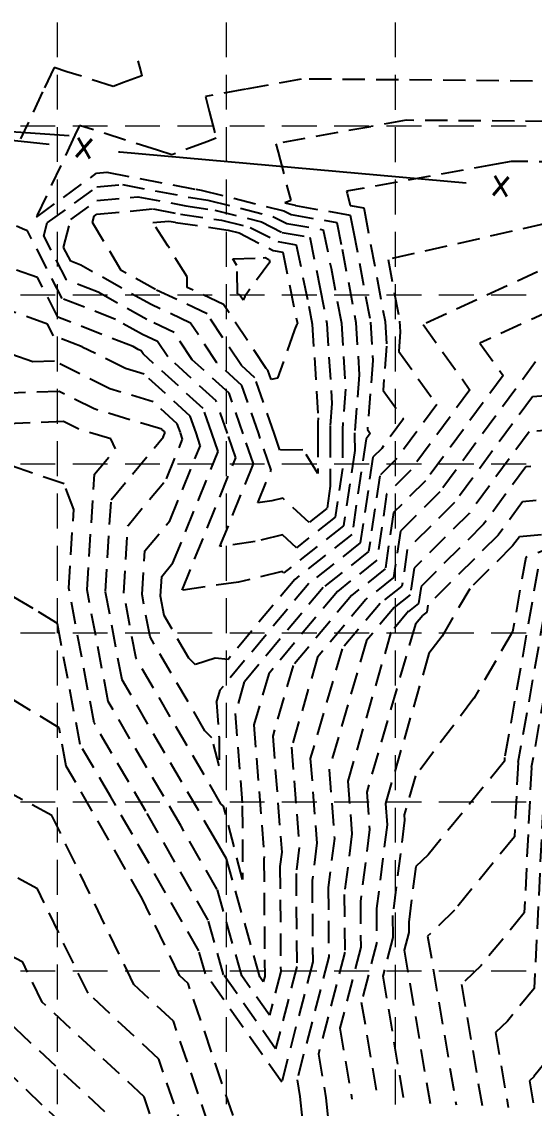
# Model space of a CAD drawing. Header units: feet. Extents: x 4586 to 6528, y 2127 to 5231.
# Drawn here: x 5836.9 to 5983.8, y 3930.5 to 4241.8 of the extents above; entities that cross this region are included whole.
import ezdxf
from ezdxf.enums import TextEntityAlignment as Align

# ---------------------------------------------------------------- set-up
doc = ezdxf.new("R2010")
doc.units = ezdxf.units.FT
doc.header["$LTSCALE"] = 80
doc.header["$MEASUREMENT"] = 0
doc.linetypes.add('HIDDEN', pattern=[0.375, 0.25, -0.125])
doc.linetypes.add('TIGHT', pattern=[0.12, 0.08, -0.04])
doc.layers.get('0').update_dxf_attribs({"linetype": 'CONTINUOUS'})
for name, color, linetype in [('CONT-MJR', 9, 'TIGHT'), ('CONT-MNR', 8, 'TIGHT'), ('FENCE-LINE', 8, 'CONTINUOUS'), ('GRID', 254, 'HIDDEN'), ('treatmentplant', 4, 'CONTINUOUS')]:
    doc.layers.add(name, color=color, linetype=linetype)
doc.layers.get('0').freeze()
doc.styles.add('S6', font='SIMPLEX', dxfattribs={"height": 8.333333})

# ---------------------------------------------------------------- blocks, each defined once
blk = doc.blocks.new('bwire')
at = {"style": 'S6'}
blk.add_text('x', height=0.0833, dxfattribs=at).set_placement((0, -0.0282), align=Align.CENTER)

msp = doc.modelspace()

# ---------------------------------------------------------------- linework, layer by layer
at = {"layer": 'CONT-MJR', "color": 35, "extrusion": (0.178446, -0.98395, 0), "elevation": -3101.67}
msp.add_lwpolyline([(6576.04, 475), (6559.86, 475)], dxfattribs=at)
at = {"layer": 'CONT-MJR', "color": 35, "extrusion": (-0.008406, -0.999965, 0), "elevation": -4274.95}
msp.add_lwpolyline([(5947.57, 475), (5881.29, 475)], dxfattribs=at)
at = {"layer": 'CONT-MJR', "color": 35}
for points, elevation in [([(5901.09, 4222.47), (5889.56, 4220.38)], 475), ([(5889.56, 4220.38), (5890.67, 4216.13)], 475), ([(5889.96, 4207.42), (5879.94, 4203.65)], 475), ([(5841.1, 4185.81), (5858.38, 4198.36)], 475), ([(5858.38, 4198.36), (5861.33, 4198.64)], 475), ([(5886.83, 4193.77), (5888.36, 4193.54)], 475), ([(5914.14, 4186.56), (5927.19, 4184.26)], 475), ([(5927.19, 4184.26), (5928.77, 4176.62)], 475), ([(5837.78, 4182.13), (5835.45, 4183.23)], 475), ([(5908, 4172.88), (5900.84, 4163.09)], 470), ([(5907.84, 4173.67), (5908, 4172.88)], 470), ([(5863.81, 4156.47), (5848.48, 4162.49)], 475), ([(5899.47, 4163.46), (5898.79, 4163.77)], 470), ([(5871.54, 4152.15), (5863.81, 4156.47)], 475), ([(5988.82, 4159.17), (5968.24, 4149.71)], 480), ([(5875.87, 4150.12), (5871.54, 4152.15)], 475), ([(5933.65, 4140.62), (5932.33, 4123.98)], 475), ([(5895.85, 4123.82), (5892.61, 4133.16)], 475), ([(5848.92, 4127.2), (5821.53, 4126.19)], 480), ([(5853.26, 4125.04), (5848.92, 4127.2)], 480), ([(5862.48, 4122.27), (5853.26, 4125.04)], 480), ([(5898.25, 4116.87), (5895.85, 4123.82)], 475), ([(5857.74, 4112.12), (5863.8, 4119.42)], 480), ([(5882.87, 4078.91), (5898.25, 4116.87)], 475), ([(5952.62, 4110.23), (5943.48, 4101.13)], 480), ([(6003.5, 4106.22), (5980.49, 4104.23)], 485), ([(5912.01, 4083.86), (5911.58, 4084.25)], 475), ([(5931.46, 4077.42), (5914.72, 4057.35)], 480), ([(5949.76, 4069.21), (5935.78, 4021)], 485), ([(5951.84, 4071.7), (5949.76, 4069.21)], 485), ([(5914.72, 4057.35), (5908.85, 4037.1)], 480), ([(5908.85, 4037.1), (5911.44, 4003.88)], 480), ([(5935.78, 4021), (5936.61, 4010.37)], 485), ([(5936.61, 4010.37), (5933.99, 3989.71)], 485), ([(5841.4, 3993.33), (5813.07, 4008.49)], 485), ([(5911.14, 3969.64), (5907.91, 3957.12)], 480), ([(5907.91, 3957.12), (5899.97, 3968.4)], 480), ([(5876.2, 3944.58), (5855.9, 3963.41)], 485), ([(5928.1, 3953.44), (5931.54, 3933.07)], 485), ([(5889.85, 3904.46), (5876.2, 3944.58)], 485)]:
    msp.add_lwpolyline(points, dxfattribs=dict(at, elevation=elevation))
at = {"layer": 'CONT-MJR', "color": 35, "extrusion": (0.967694, 0.252129, 0), "elevation": 6763.37}
msp.add_lwpolyline([(2594.71, 475), (2586.77, 475)], dxfattribs=at)
at = {"layer": 'CONT-MJR', "color": 35, "extrusion": (0.904624, -0.426211, 0), "elevation": 3499.96}
for points in [[(6302.08, 475), (6276.12, 475)], [(6305.16, 475), (6302.08, 475)]]:
    msp.add_lwpolyline(points, dxfattribs=at)
at = {"layer": 'CONT-MJR', "color": 35, "extrusion": (-0.303576, -0.952807, 0), "elevation": -5790.27}
for points in [[(4321.99, 475), (4298.54, 475)], [(4326.32, 475), (4321.99, 475)]]:
    msp.add_lwpolyline(points, dxfattribs=at)
at = {"layer": 'CONT-MJR', "color": 35, "extrusion": (0.351972, -0.93601, 0), "elevation": -1865.08}
msp.add_lwpolyline([(6996.85, 475), (6993.96, 475)], dxfattribs=at)
at = {"layer": 'CONT-MJR', "color": 35, "extrusion": (-0.187691, -0.982228, 0), "elevation": -5224.14}
msp.add_lwpolyline([(4969.12, 475), (4995.08, 475)], dxfattribs=at)
at = {"layer": 'CONT-MJR', "color": 35, "extrusion": (-0.242438, -0.970167, 0), "elevation": -5495.99}
msp.add_lwpolyline([(4696.02, 475), (4720.46, 475)], dxfattribs=at)
at = {"layer": 'CONT-MJR', "color": 35, "extrusion": (-0.453846, -0.89108, 0)}
for points, elevation in [([(3367.6, 475), (3369.92, 475)], -6414.67), ([(3368.91, 470), (3370.06, 470)], -6400.29)]:
    msp.add_lwpolyline(points, dxfattribs=dict(at, elevation=elevation))
at = {"layer": 'CONT-MJR', "color": 35, "extrusion": (-0.331948, -0.943298, 0), "elevation": -5882.83}
msp.add_lwpolyline([(4119.36, 475), (4118.52, 475)], dxfattribs=at)
at = {"layer": 'CONT-MJR', "color": 35, "extrusion": (0.890215, 0.45554, 0), "elevation": 7102.59}
msp.add_lwpolyline([(1041.3, 475), (1063.04, 475)], dxfattribs=at)
at = {"layer": 'CONT-MJR', "color": 35, "extrusion": (0.983028, 0.183457, 0), "elevation": 6594.37}
msp.add_lwpolyline([(3018.06, 475), (2996.65, 475)], dxfattribs=at)
at = {"layer": 'CONT-MJR', "color": 35, "extrusion": (0.029341, -0.999569, 0), "elevation": -3999.05}
msp.add_lwpolyline([(6017.33, 470), (6026.08, 470)], dxfattribs=at)
at = {"layer": 'CONT-MJR', "color": 35, "extrusion": (0.850541, 0.525908, 0), "elevation": 7211.07}
msp.add_lwpolyline([(446.29, 470), (448.57, 470)], dxfattribs=at)
at = {"layer": 'CONT-MJR', "color": 35, "extrusion": (0.999746, 0.022542, 0), "elevation": 5991.15}
msp.add_lwpolyline([(4029.75, 470), (4037.92, 470)], dxfattribs=at)
at = {"layer": 'CONT-MJR', "color": 35, "extrusion": (0.113352, -0.993555, 0), "elevation": -3477.77}
msp.add_lwpolyline([(6341.24, 470), (6341.8, 470)], dxfattribs=at)
at = {"layer": 'CONT-MJR', "color": 35, "extrusion": (-0.173889, -0.984765, 0), "elevation": -5137.39}
msp.add_lwpolyline([(5091.97, 470), (5092.08, 470)], dxfattribs=at)
at = {"layer": 'CONT-MJR', "color": 35, "extrusion": (0.83359, 0.552384, 0)}
for points, elevation in [([(210.12, 470), (211.85, 470)], 7217.56), ([(208.55, 475), (213.77, 475)], 7190.53)]:
    msp.add_lwpolyline(points, dxfattribs=dict(at, elevation=elevation))
at = {"layer": 'CONT-MJR', "color": 35, "extrusion": (0.929703, -0.368311, 0), "elevation": 3952.72}
msp.add_lwpolyline([(6043.78, 470), (6042.63, 470)], dxfattribs=at)
at = {"layer": 'CONT-MJR', "color": 35, "extrusion": (0.997981, 0.063507, 0), "elevation": 6184.63}
msp.add_lwpolyline([(3770.42, 475), (3755.43, 475)], dxfattribs=at)
at = {"layer": 'CONT-MJR', "color": 35, "extrusion": (0.812758, 0.582601, 0), "elevation": 7268.36}
msp.add_lwpolyline([(-104.4, 480), (-115.82, 480)], dxfattribs=at)
at = {"layer": 'CONT-MJR', "color": 35, "extrusion": (-0.673118, -0.739535, 0), "elevation": -7023.04}
msp.add_lwpolyline([(1575.69, 475), (1556.95, 475)], dxfattribs=at)
at = {"layer": 'CONT-MJR', "color": 35, "extrusion": (0.804683, -0.593705, 0)}
for points, elevation in [([(6879.05, 480), (6841.53, 480)], 2349.71), ([(6853.24, 485), (6841.4, 485)], 2375.7)]:
    msp.add_lwpolyline(points, dxfattribs=dict(at, elevation=elevation))
at = {"layer": 'CONT-MJR', "color": 35, "extrusion": (0.907065, 0.42099, 0), "elevation": 7053.08}
msp.add_lwpolyline([(1267.99, 480), (1271.12, 480)], dxfattribs=at)
at = {"layer": 'CONT-MJR', "color": 35, "extrusion": (0.999995, 0.003259, 0), "elevation": 5945.74}
for points in [[(4104.62, 475), (4103.85, 475)], [(4103.85, 475), (4099.53, 475)]]:
    msp.add_lwpolyline(points, dxfattribs=at)
at = {"layer": 'CONT-MJR', "color": 35, "extrusion": (0.989312, -0.145813, 0)}
for points, elevation in [([(4939.88, 475), (4918.13, 475)], 5268.36), ([(4923.93, 480), (4907.64, 480)], 5281.96), ([(4899.18, 485), (4897.15, 485)], 5295.57)]:
    msp.add_lwpolyline(points, dxfattribs=dict(at, elevation=elevation))
at = {"layer": 'CONT-MJR', "color": 35, "extrusion": (0.998019, -0.062911, 0), "elevation": 5587.44}
msp.add_lwpolyline([(4439.33, 480), (4472.48, 480)], dxfattribs=at)
at = {"layer": 'CONT-MJR', "color": 35, "extrusion": (-0.618644, 0.785672, 0), "elevation": -448.86}
msp.add_lwpolyline([(-7193.2, 475), (-7171.35, 475)], dxfattribs=at)
at = {"layer": 'CONT-MJR', "color": 35, "extrusion": (0.705801, -0.70841, 0), "elevation": 1315.34}
msp.add_lwpolyline([(7121.69, 485), (7093.3, 485)], dxfattribs=at)
at = {"layer": 'CONT-MJR', "color": 35, "extrusion": (0.618644, -0.785672, 0)}
for points, elevation in [([(7194.93, 480), (7182.65, 480)], 465.95), ([(7196.65, 485), (7195.13, 485)], 483.05)]:
    msp.add_lwpolyline(points, dxfattribs=dict(at, elevation=elevation))
at = {"layer": 'CONT-MJR', "color": 35, "extrusion": (0.236043, -0.971743, 0), "elevation": -2573.45}
msp.add_lwpolyline([(6708.6, 475), (6695.64, 475)], dxfattribs=at)
at = {"layer": 'CONT-MJR', "color": 35, "extrusion": (0.982755, 0.184913, 0), "elevation": 6508.94}
msp.add_lwpolyline([(2893.32, 480), (2925.9, 480)], dxfattribs=at)
at = {"layer": 'CONT-MJR', "color": 35, "extrusion": (0.140401, -0.990095, 0), "elevation": -3212.55}
msp.add_lwpolyline([(6413.57, 475), (6397.28, 475)], dxfattribs=at)
at = {"layer": 'CONT-MJR', "color": 35, "extrusion": (0.984877, -0.173256, 0), "elevation": 5194.61}
msp.add_lwpolyline([(5054.66, 490), (5003.73, 490)], dxfattribs=at)
at = {"layer": 'CONT-MJR', "color": 35, "extrusion": (0.863213, 0.50484, 0), "elevation": 7102.97}
msp.add_lwpolyline([(493.05, 480), (534.23, 480)], dxfattribs=at)
at = {"layer": 'CONT-MJR', "color": 35, "extrusion": (0.998806, -0.048843, 0), "elevation": 5779.1}
msp.add_lwpolyline([(4315.48, 490), (4273.85, 490)], dxfattribs=at)
at = {"layer": 'CONT-MJR', "color": 35, "extrusion": (0.867869, 0.496792, 0), "elevation": 7098.08}
msp.add_lwpolyline([(537.96, 480), (559.07, 480)], dxfattribs=at)
at = {"layer": 'CONT-MJR', "color": 35, "extrusion": (0.992062, -0.125748, 0), "elevation": 5361.04}
msp.add_lwpolyline([(4715.45, 480), (4711.31, 480)], dxfattribs=at)
at = {"layer": 'CONT-MJR', "color": 35, "extrusion": (0.999973, 0.007354, 0)}
for points, elevation in [([(3956.19, 480), (3926.07, 480)], 5940.17), ([(3945.96, 485), (3932.87, 485)], 5963.16)]:
    msp.add_lwpolyline(points, dxfattribs=dict(at, elevation=elevation))
at = {"layer": 'CONT-MJR', "color": 35, "extrusion": (0.899853, 0.436193, 0), "elevation": 6998.27}
msp.add_lwpolyline([(1012.19, 485), (1045.43, 485)], dxfattribs=at)
at = {"layer": 'CONT-MJR', "color": 35, "extrusion": (0.962028, 0.272951, 0), "elevation": 6759.12}
msp.add_lwpolyline([(2207.3, 480), (2233.03, 480)], dxfattribs=at)
at = {"layer": 'CONT-MJR', "color": 35, "extrusion": (0.774241, -0.632891, 0), "elevation": 2107.69}
msp.add_lwpolyline([(6871.79, 490), (6852.21, 490)], dxfattribs=at)
at = {"layer": 'CONT-MJR', "color": 35, "extrusion": (0.968304, -0.249773, 0), "elevation": 4752.75}
msp.add_lwpolyline([(5332.75, 485), (5308.81, 485)], dxfattribs=at)
at = {"layer": 'CONT-MJR', "color": 35, "extrusion": (0.694832, -0.719173, 0), "elevation": 1291.07}
msp.add_lwpolyline([(7051.83, 490), (7044.09, 490)], dxfattribs=at)
at = {"layer": 'CONT-MJR', "color": 35, "extrusion": (0.986025, 0.166596, 0), "elevation": 6540.37}
msp.add_lwpolyline([(2917.12, 490), (2881.74, 490)], dxfattribs=at)
at = {"layer": 'CONT-MNR', "color": 35, "extrusion": (0.904624, -0.426211, 0), "elevation": 3486.3}
msp.add_lwpolyline([(6317.03, 474), (6309.36, 474)], dxfattribs=at)
at = {"layer": 'CONT-MNR', "color": 35, "extrusion": (0.303576, 0.952807, 0), "elevation": 5803.84}
msp.add_lwpolyline([(-4290.45, 474), (-4286.56, 474)], dxfattribs=at)
at = {"layer": 'CONT-MNR', "color": 35}
for points, elevation in [([(5870.19, 4230.63), (5870.91, 4227.86)], 474), ([(5842.9, 4221.7), (5836.55, 4208.22)], 474), ([(5866.09, 4224.34), (5863.15, 4223.23)], 474), ([(5947.08, 4213.55), (5936.98, 4211.72)], 476), ([(6026.14, 4212.89), (5947.08, 4213.55)], 476), ([(5910.42, 4204.39), (5914.02, 4190.57)], 476), ([(6010.78, 4201.47), (5977.16, 4201.75)], 477), ([(5865.76, 4195.15), (5885.37, 4191.4)], 474), ([(5858.44, 4190.55), (5870.19, 4191.66)], 473), ([(5885.37, 4191.4), (5890.28, 4190.67)], 474), ([(5890.28, 4190.67), (5908.85, 4186.03)], 474), ([(5930.02, 4193.2), (5930.17, 4192.65)], 477), ([(5930.17, 4192.65), (5931.07, 4189.17)], 477), ([(5858.47, 4186.65), (5874.62, 4188.17)], 472), ([(5874.62, 4188.17), (5882.45, 4186.68)], 472), ([(5892.21, 4187.79), (5905.63, 4184.44)], 473), ([(5857.66, 4186.06), (5858.47, 4186.65)], 472), ([(5874.5, 4184.25), (5879.05, 4184.68)], 471), ([(5882.45, 4186.68), (5894.13, 4184.92)], 472), ([(5894.13, 4184.92), (5902.42, 4182.85)], 472), ([(5843.27, 4180.41), (5844.24, 4184.16)], 474), ([(5931.95, 4182.06), (5936.86, 4155.73)], 476), ([(5910.3, 4178.84), (5915.58, 4177.9)], 472), ([(5919.45, 4180.02), (5922.4, 4165.75)], 473), ([(5873.99, 4160.74), (5853.8, 4172.05)], 473), ([(5884.36, 4165.64), (5884.29, 4168.71)], 471), ([(5844.31, 4155.17), (5829.03, 4160.55)], 477), ([(5919.21, 4160.31), (5920.18, 4155.13)], 472), ([(5880.59, 4152.79), (5872.76, 4156.45)], 474), ([(5899.88, 4143.25), (5890.03, 4158.12)], 472), ([(5892.84, 4144.09), (5885.31, 4155.46)], 473), ([(5915.93, 4155.34), (5915.79, 4155.15)], 471), ([(5941.04, 4155.88), (5941.49, 4148.81)], 477), ([(5854.24, 4148.59), (5846.03, 4151.81)], 477), ([(5945.41, 4152.91), (5944.96, 4147.31)], 478), ([(5840.12, 4144.31), (5824.66, 4149.75)], 478), ([(5870.31, 4147.85), (5868.82, 4148.69)], 476), ([(5944.96, 4147.31), (5955.85, 4132.12)], 478), ([(5862.17, 4136.63), (5846.28, 4144.54)], 478), ([(5896.32, 4135.36), (5885.8, 4144.93)], 474), ([(5900.02, 4137.56), (5892.84, 4144.09)], 473), ([(5984.21, 4144.29), (5956.79, 4107.12)], 481), ([(5904.83, 4123.66), (5900.02, 4137.56)], 473), ([(5909.32, 4123.59), (5903.72, 4139.76)], 472), ([(5910.19, 4139.68), (5908.36, 4139.25)], 471), ([(5874.54, 4132.9), (5862.17, 4136.63)], 478), ([(5925.81, 4132.43), (5925.29, 4125.93)], 473), ([(5891.36, 4123.89), (5888.91, 4130.96)], 476), ([(5921.89, 4128.33), (5921.77, 4126.91)], 472), ([(6038.72, 4129.14), (5982.35, 4124.26)], 483), ([(5877.8, 4124.37), (5877.11, 4124.99)], 479), ([(5877.49, 4122.8), (5877.95, 4123.93)], 479), ([(5877.88, 4124.12), (5877.8, 4124.37)], 479), ([(5883.02, 4122.17), (5882.37, 4124.04)], 478), ([(5888.1, 4120.4), (5886.86, 4123.97)], 477), ([(5908.4, 4113.34), (5904.83, 4123.66)], 473), ([(5925.3, 4123.32), (5925.35, 4108.73)], 473), ([(5936.81, 4123.82), (5935.95, 4122.66)], 476), ([(5917.52, 4119.13), (5910.89, 4119.05)], 472), ([(5937.57, 4117.01), (5933.95, 4092.43)], 477), ([(5893.73, 4091.41), (5903.32, 4115.11)], 474), ([(5904.58, 4103.92), (5908.4, 4113.34)], 473), ([(5981.42, 4114.24), (5969.28, 4097.8)], 484), ([(5925.35, 4108.73), (5924.4, 4102.32)], 473), ([(5941.51, 4106.42), (5938.72, 4087.48)], 479), ([(5956.79, 4107.12), (5945.45, 4095.83)], 481), ([(5860.9, 4078.56), (5862.56, 4104.8)], 479), ([(5960.95, 4104.01), (5947.42, 4090.54)], 482), ([(5924.4, 4102.32), (5919.28, 4098.29)], 473), ([(5965.12, 4100.91), (5949.39, 4085.24)], 483), ([(5866.16, 4078.1), (5867.38, 4097.48)], 478), ([(5915.65, 4091.07), (5911.64, 4094.75)], 474), ([(5979.55, 4094.21), (5977.62, 4091.59)], 486), ([(5933.95, 4092.43), (5919.24, 4080.84)], 477), ([(5977.62, 4091.59), (5965.32, 4079.34)], 486), ([(5936.33, 4089.95), (5923.31, 4079.7)], 478), ([(5877.02, 4082.85), (5880.26, 4086.75)], 476), ([(5919.24, 4080.84), (5893.7, 4050.24)], 477), ([(5923.31, 4079.7), (5900.7, 4052.61)], 478), ([(5869.69, 4059.34), (5866.16, 4078.1)], 478), ([(5877.7, 4071.67), (5876.66, 4077.17)], 476), ([(5948.27, 4077.59), (5943.69, 4073.99)], 483), ([(5947.76, 4072.85), (5942.75, 4066.84)], 484), ([(5853.66, 4034.69), (5847.14, 4069.34)], 482), ([(5935.74, 4064.47), (5925, 4027.44)], 483), ([(5907.71, 4054.98), (5903.46, 4040.33)], 479), ([(5891.42, 4036.61), (5889.43, 4038.6)], 477), ([(5903.46, 4040.33), (5906.41, 4002.58)], 479), ([(5845.57, 4014.34), (5803.55, 4036.83)], 484), ([(5893.49, 4028.59), (5891.42, 4036.61)], 477), ([(5862.44, 4019.69), (5853.66, 4034.69)], 482), ([(5919.62, 4030.66), (5921.51, 4006.47)], 482), ([(5925, 4027.44), (5926.54, 4007.77)], 483), ([(5949.78, 4025.69), (5946.55, 4014.55)], 487), ([(5986.8, 4026.63), (5983.78, 3964.77)], 491), ([(5887.7, 3975.56), (5862.44, 4019.69)], 482), ([(5900.14, 4017.11), (5900.17, 3996.04)], 478), ([(5869.02, 3965.96), (5845.57, 4014.34)], 484), ([(5946.55, 4014.55), (5946.67, 4012.97)], 487), ([(5941.64, 4011.67), (5938.6, 3987.69)], 486), ([(5926.54, 4007.77), (5924.76, 3993.73)], 483), ([(5931.57, 4009.07), (5929.37, 3991.72)], 484), ([(5905.18, 3968.09), (5895.58, 4001.94)], 479), ([(5906.31, 4001.78), (5906.55, 3968.25)], 479), ([(5953.37, 4003.1), (5949.86, 3999.71)], 488), ([(5915.53, 3997.76), (5915.73, 3971.04)], 481), ([(5920.15, 3995.74), (5920.32, 3972.43)], 482), ([(5929.37, 3991.72), (5929.49, 3975.22)], 484), ([(5943.21, 3985.68), (5943.26, 3979.41)], 487), ([(5947.82, 3983.67), (5947.85, 3980.81)], 488), ([(5947.85, 3980.81), (5946.54, 3975.73)], 488), ([(5953.26, 3979.77), (5961.42, 3931.47)], 489), ([(5938.67, 3978.01), (5934.25, 3960.87)], 486), ([(5946.54, 3975.73), (5953.95, 3931.87)], 488), ([(5842.79, 3960.86), (5837.24, 3972.31)], 486), ([(5915.73, 3971.04), (5909.67, 3947.53)], 481), ([(5909.67, 3947.53), (5894.77, 3968.7)], 481), ([(5903.68, 3910.19), (5884.63, 3966.2)], 483), ([(5836.9, 3951.6), (5829.03, 3959.16)], 487), ([(5896.77, 3907.32), (5880.41, 3955.39)], 484), ([(5882.93, 3901.59), (5871.99, 3933.76)], 486), ([(5863.56, 3912.14), (5842.81, 3931.39)], 488)]:
    msp.add_lwpolyline(points, dxfattribs=dict(at, elevation=elevation))
at = {"layer": 'CONT-MNR', "color": 35, "extrusion": (0.967694, 0.252129, 0)}
for points, elevation in [([(2611.05, 474), (2609.44, 474)], 6747.21), ([(2580.86, 476), (2578.37, 476)], 6779.52)]:
    msp.add_lwpolyline(points, dxfattribs=dict(at, elevation=elevation))
at = {"layer": 'CONT-MNR', "color": 35, "extrusion": (-0.303576, -0.952807, 0), "elevation": -5803.84}
msp.add_lwpolyline([(4304.38, 474), (4290.45, 474)], dxfattribs=at)
at = {"layer": 'CONT-MNR', "color": 35, "extrusion": (0.351972, -0.93601, 0)}
for points, elevation in [([(6983.16, 474), (6977.57, 474)], -1889.32), ([(7010.36, 476), (7008.76, 476)], -1840.84), ([(7010.54, 476), (7010.36, 476)], -1840.84)]:
    msp.add_lwpolyline(points, dxfattribs=dict(at, elevation=elevation))
at = {"layer": 'CONT-MNR', "color": 35, "extrusion": (0.178446, -0.98395, 0)}
for points, elevation in [([(6593.25, 476), (6565.62, 476)], -3084.69), ([(6626.64, 477), (6583.1, 477)], -3067.71), ([(6631.01, 477), (6626.64, 477)], -3067.71)]:
    msp.add_lwpolyline(points, dxfattribs=dict(at, elevation=elevation))
at = {"layer": 'CONT-MNR', "color": 35, "extrusion": (-0.587665, 0.809104, 0), "elevation": -49.03}
msp.add_lwpolyline([(-7187.48, 474), (-7205, 474)], dxfattribs=at)
at = {"layer": 'CONT-MNR', "color": 35, "extrusion": (0.094012, -0.995571, 0), "elevation": -3625.12}
msp.add_lwpolyline([(6226.79, 474), (6234.18, 474)], dxfattribs=at)
at = {"layer": 'CONT-MNR', "color": 35, "extrusion": (0.587665, -0.809104, 0), "elevation": 52.21}
msp.add_lwpolyline([(7193.47, 473), (7202.73, 473)], dxfattribs=at)
at = {"layer": 'CONT-MNR', "color": 35, "extrusion": (-0.187691, -0.982228, 0)}
for points, elevation in [([(4979.13, 473), (4993.1, 473)], -5218.95), ([(4989.14, 471), (4991.12, 471)], -5213.76)]:
    msp.add_lwpolyline(points, dxfattribs=dict(at, elevation=elevation))
at = {"layer": 'CONT-MNR', "color": 35, "extrusion": (-0.148555, -0.988904, 0)}
for points, elevation in [([(5196.32, 473), (5204.71, 473)], -5016.64), ([(5194.14, 471), (5209.38, 471)], -5011.53)]:
    msp.add_lwpolyline(points, dxfattribs=dict(at, elevation=elevation))
at = {"layer": 'CONT-MNR', "color": 35, "extrusion": (-0.242438, -0.970167, 0)}
for points, elevation in [([(4720.17, 476), (4723.19, 476)], -5498.31), ([(4706.28, 471), (4709.51, 471)], -5486.71)]:
    msp.add_lwpolyline(points, dxfattribs=dict(at, elevation=elevation))
at = {"layer": 'CONT-MNR', "color": 35, "extrusion": (-0.453846, -0.89108, 0)}
for points, elevation in [([(3369.74, 476), (3369.89, 476)], -6417.54), ([(3363.3, 473), (3369.98, 473)], -6408.92), ([(3359.01, 471), (3370.03, 471)], -6403.17), ([(3361.16, 472), (3370, 472)], -6406.04)]:
    msp.add_lwpolyline(points, dxfattribs=dict(at, elevation=elevation))
at = {"layer": 'CONT-MNR', "color": 35, "extrusion": (-0.173889, -0.984765, 0)}
for points, elevation in [([(5096.86, 476), (5112.74, 476)], -5153.94), ([(5112.26, 477), (5116.18, 477)], -5156.7), ([(5094.41, 473), (5102.41, 473)], -5145.67), ([(5095.23, 474), (5105.85, 474)], -5148.43), ([(5092.79, 471), (5095.52, 471)], -5140.15)]:
    msp.add_lwpolyline(points, dxfattribs=dict(at, elevation=elevation))
at = {"layer": 'CONT-MNR', "color": 35, "extrusion": (0.979312, 0.202356, 0)}
for points, elevation in [([(2900.87, 477), (2899.85, 477)], 6659.71), ([(2899.58, 476), (2895.17, 476)], 6655.5), ([(2897, 474), (2885.81, 474)], 6647.06), ([(2893.13, 471), (2872.25, 471)], 6634.4), ([(2894.42, 472), (2876.46, 472)], 6638.62)]:
    msp.add_lwpolyline(points, dxfattribs=dict(at, elevation=elevation))
at = {"layer": 'CONT-MNR', "color": 35, "extrusion": (0.983028, 0.183457, 0)}
for points, elevation in [([(3027.58, 477), (2995.42, 477)], 6602.63), ([(3012.71, 478), (2994.8, 478)], 6606.76), ([(3013.3, 474), (2997.27, 474)], 6590.25), ([(3008.54, 473), (2997.89, 473)], 6586.12)]:
    msp.add_lwpolyline(points, dxfattribs=dict(at, elevation=elevation))
at = {"layer": 'CONT-MNR', "color": 35, "extrusion": (0.968764, -0.247983, 0)}
for points, elevation in [([(5497.09, 473), (5505.32, 473)], 4630.36), ([(5506.05, 472), (5507.91, 472)], 4636.63)]:
    msp.add_lwpolyline(points, dxfattribs=dict(at, elevation=elevation))
at = {"layer": 'CONT-MNR', "color": 35, "extrusion": (0.858446, 0.512905, 0), "elevation": 7174.22}
msp.add_lwpolyline([(571.79, 472), (587.77, 472)], dxfattribs=at)
at = {"layer": 'CONT-MNR', "color": 35, "extrusion": (0.840283, 0.542149, 0), "elevation": 7204.73}
msp.add_lwpolyline([(323.16, 471), (331.1, 471)], dxfattribs=at)
at = {"layer": 'CONT-MNR', "color": 35, "extrusion": (0.453846, 0.89108, 0), "elevation": 6411.79}
msp.add_lwpolyline([(-3365.45, 474), (-3369.95, 474)], dxfattribs=at)
at = {"layer": 'CONT-MNR', "color": 35, "extrusion": (0.222716, -0.974883, 0), "elevation": -2745.45}
msp.add_lwpolyline([(6768.25, 478), (6722.21, 478)], dxfattribs=at)
at = {"layer": 'CONT-MNR', "color": 35, "extrusion": (0.890215, 0.45554, 0)}
for points, elevation in [([(1045.49, 474), (1059.62, 474)], 7106.11), ([(1049.69, 473), (1054.14, 473)], 7109.64), ([(1037.1, 476), (1049.86, 476)], 7099.07), ([(1032.9, 477), (1036.68, 477)], 7095.54)]:
    msp.add_lwpolyline(points, dxfattribs=dict(at, elevation=elevation))
at = {"layer": 'CONT-MNR', "color": 35, "extrusion": (0.850541, 0.525908, 0), "elevation": 7197.19}
msp.add_lwpolyline([(451.06, 471), (461.49, 471)], dxfattribs=at)
at = {"layer": 'CONT-MNR', "color": 35, "extrusion": (-0.365369, -0.930863, 0)}
for points, elevation in [([(3924.75, 473), (3921.67, 473)], -6022.4), ([(3932.25, 474), (3922.48, 474)], -6016.98), ([(3947.26, 476), (3924.1, 476)], -6006.14)]:
    msp.add_lwpolyline(points, dxfattribs=dict(at, elevation=elevation))
at = {"layer": 'CONT-MNR', "color": 35, "extrusion": (0.417709, -0.908581, 0), "elevation": -1289}
msp.add_lwpolyline([(7189.16, 479), (7143.4, 479)], dxfattribs=at)
at = {"layer": 'CONT-MNR', "color": 35, "extrusion": (-0.331948, -0.943298, 0), "elevation": -5871.2}
msp.add_lwpolyline([(4126.49, 476), (4117.97, 476)], dxfattribs=at)
at = {"layer": 'CONT-MNR', "color": 35, "extrusion": (-0.488551, -0.872535, 0)}
for points, elevation in [([(3091.49, 472), (3080.25, 472)], -6504.49), ([(3093.55, 474), (3077.56, 474)], -6495.79)]:
    msp.add_lwpolyline(points, dxfattribs=dict(at, elevation=elevation))
at = {"layer": 'CONT-MNR', "color": 35, "extrusion": (-0.423098, -0.906084, 0)}
for points, elevation in [([(3580.71, 471), (3569.25, 471)], -6264.08), ([(3577.56, 472), (3561.21, 472)], -6259.67), ([(3574.42, 473), (3561.92, 473)], -6255.26), ([(3564.97, 476), (3564.05, 476)], -6242.02)]:
    msp.add_lwpolyline(points, dxfattribs=dict(at, elevation=elevation))
at = {"layer": 'CONT-MNR', "color": 35, "extrusion": (0.83359, 0.552384, 0)}
for points, elevation in [([(190.18, 471), (212.23, 471)], 7212.16), ([(203.96, 474), (213.38, 474)], 7195.94), ([(213.14, 476), (214.15, 476)], 7185.12)]:
    msp.add_lwpolyline(points, dxfattribs=dict(at, elevation=elevation))
at = {"layer": 'CONT-MNR', "color": 35, "extrusion": (0.94143, -0.337209, 0), "elevation": 4168.09}
msp.add_lwpolyline([(5904.86, 471), (5890.19, 471)], dxfattribs=at)
at = {"layer": 'CONT-MNR', "color": 35, "extrusion": (0.929703, -0.368311, 0), "elevation": 3969.54}
msp.add_lwpolyline([(6041.9, 471), (6040.12, 471)], dxfattribs=at)
at = {"layer": 'CONT-MNR', "color": 35, "extrusion": (0.997981, 0.063507, 0)}
for points, elevation in [([(3770.77, 472), (3743.92, 472)], 6172.11), ([(3770.65, 473), (3747.76, 473)], 6176.28), ([(3770.54, 474), (3751.59, 474)], 6180.46), ([(3770.31, 476), (3759.27, 476)], 6188.8), ([(3770.08, 478), (3766.95, 478)], 6197.14)]:
    msp.add_lwpolyline(points, dxfattribs=dict(at, elevation=elevation))
at = {"layer": 'CONT-MNR', "color": 35, "extrusion": (0.812758, 0.582601, 0)}
for points, elevation in [([(-90.57, 479), (-113.65, 479)], 7258.2), ([(-99.26, 477), (-109.3, 477)], 7237.89), ([(-105.74, 476), (-107.13, 476)], 7227.73)]:
    msp.add_lwpolyline(points, dxfattribs=dict(at, elevation=elevation))
at = {"layer": 'CONT-MNR', "color": 35, "extrusion": (-0.445726, -0.89517, 0), "elevation": -6323.07}
msp.add_lwpolyline([(3405.25, 477), (3391.4, 477)], dxfattribs=at)
at = {"layer": 'CONT-MNR', "color": 35, "extrusion": (0.996892, -0.078781, 0)}
for points, elevation in [([(4603.99, 477), (4591.27, 477)], 5596.17), ([(4599.6, 476), (4579.76, 476)], 5592.59), ([(4590.82, 474), (4579.21, 474)], 5585.42)]:
    msp.add_lwpolyline(points, dxfattribs=dict(at, elevation=elevation))
at = {"layer": 'CONT-MNR', "color": 35, "extrusion": (0.03682, -0.999322, 0)}
for points, elevation in [([(5994.92, 478), (5988.76, 478)], -3926.47), ([(5995.92, 479), (5979.13, 479)], -3917.76)]:
    msp.add_lwpolyline(points, dxfattribs=dict(at, elevation=elevation))
at = {"layer": 'CONT-MNR', "color": 35, "extrusion": (-0.673118, -0.739535, 0)}
for points, elevation in [([(1574.43, 476), (1551.17, 476)], -7018.92), ([(1579.47, 472), (1574.27, 472)], -7035.4), ([(1571.91, 478), (1562.5, 478)], -7010.68)]:
    msp.add_lwpolyline(points, dxfattribs=dict(at, elevation=elevation))
at = {"layer": 'CONT-MNR', "color": 35, "extrusion": (0.288345, 0.957527, 0), "elevation": 5658.09}
msp.add_lwpolyline([(-4428.59, 477), (-4423.01, 477)], dxfattribs=at)
at = {"layer": 'CONT-MNR', "color": 35, "extrusion": (0.673118, 0.739535, 0)}
for points, elevation in [([(-1573.17, 477), (-1555.27, 477)], 7014.8), ([(-1580.72, 471), (-1580.05, 471)], 7039.52)]:
    msp.add_lwpolyline(points, dxfattribs=dict(at, elevation=elevation))
at = {"layer": 'CONT-MNR', "color": 35, "extrusion": (0.945057, 0.326905, 0)}
for points, elevation in [([(1980.36, 471), (1983.22, 471)], 6936.88), ([(1968.32, 474), (1980.62, 474)], 6924.23), ([(1972.94, 477), (1978.01, 477)], 6911.57), ([(1974.48, 478), (1977.15, 478)], 6907.35), ([(1975.82, 479), (1976.02, 479)], 6903.13), ([(1965.84, 476), (1971.4, 476)], 6915.79), ([(1959.18, 474), (1968.32, 474)], 6924.23), ([(1960.43, 472), (1965.24, 472)], 6932.66)]:
    msp.add_lwpolyline(points, dxfattribs=dict(at, elevation=elevation))
at = {"layer": 'CONT-MNR', "color": 35, "extrusion": (-0.358187, 0.93365, 0), "elevation": 1674.61}
msp.add_lwpolyline([(-7193.37, 487), (-7048.88, 487)], dxfattribs=at)
at = {"layer": 'CONT-MNR', "color": 35, "extrusion": (0.08624, -0.996274, 0)}
for points, elevation in [([(6390.86, 482), (6317.53, 482)], -3602.87), ([(6353.79, 484), (6313.94, 484)], -3583.08), ([(6316.72, 486), (6310.36, 486)], -3563.28)]:
    msp.add_lwpolyline(points, dxfattribs=dict(at, elevation=elevation))
at = {"layer": 'CONT-MNR', "color": 35, "extrusion": (0.445726, 0.89517, 0), "elevation": 6308.73}
msp.add_lwpolyline([(-3402.43, 479), (-3391.13, 479)], dxfattribs=at)
at = {"layer": 'CONT-MNR', "color": 35, "extrusion": (0.804683, -0.593705, 0)}
for points, elevation in [([(6870.06, 479), (6841.55, 479)], 2344.51), ([(6861.06, 478), (6841.58, 478)], 2339.31), ([(6879.08, 482), (6841.48, 482)], 2360.1), ([(6852.07, 477), (6841.61, 477)], 2334.12), ([(6870.47, 483), (6841.45, 483)], 2365.3)]:
    msp.add_lwpolyline(points, dxfattribs=dict(at, elevation=elevation))
at = {"layer": 'CONT-MNR', "color": 35, "extrusion": (-0.288345, -0.957527, 0), "elevation": -5644.43}
msp.add_lwpolyline([(4438.07, 479), (4417.81, 479)], dxfattribs=at)
at = {"layer": 'CONT-MNR', "color": 35, "extrusion": (0.999995, 0.003259, 0)}
for points, elevation in [([(4107.59, 472), (4104.06, 472)], 5935.19), ([(4106.6, 473), (4103.99, 473)], 5938.71), ([(4104.06, 472), (4093.04, 472)], 5935.19), ([(4105.61, 474), (4103.92, 474)], 5942.22), ([(4103.92, 474), (4094.47, 474)], 5942.22)]:
    msp.add_lwpolyline(points, dxfattribs=dict(at, elevation=elevation))
at = {"layer": 'CONT-MNR', "color": 35, "extrusion": (0.769689, -0.638419, 0)}
for points, elevation in [([(6902.19, 479), (6925.58, 479)], 1891.77), ([(6899.63, 478), (6916.92, 478)], 1900.15), ([(6897.08, 477), (6908.26, 477)], 1908.53)]:
    msp.add_lwpolyline(points, dxfattribs=dict(at, elevation=elevation))
at = {"layer": 'CONT-MNR', "color": 35, "extrusion": (0.926834, -0.375472, 0)}
for points, elevation in [([(6017.19, 478), (6029.47, 478)], 3904.83), ([(6006.4, 477), (6029.74, 477)], 3910.2), ([(5995.61, 476), (6030.01, 476)], 3915.56)]:
    msp.add_lwpolyline(points, dxfattribs=dict(at, elevation=elevation))
at = {"layer": 'CONT-MNR', "color": 35, "extrusion": (0.989312, -0.145813, 0)}
for points, elevation in [([(4943.73, 476), (4916.03, 476)], 5271.08), ([(4934.35, 474), (4920.23, 474)], 5265.63), ([(4933.83, 478), (4911.84, 478)], 5276.52), ([(4918.98, 481), (4905.54, 481)], 5284.68), ([(4914.03, 482), (4903.44, 482)], 5287.41), ([(4909.08, 483), (4901.35, 483)], 5290.13), ([(4904.13, 484), (4899.25, 484)], 5292.85)]:
    msp.add_lwpolyline(points, dxfattribs=dict(at, elevation=elevation))
at = {"layer": 'CONT-MNR', "color": 35, "extrusion": (-0.705801, 0.70841, 0)}
for points, elevation in [([(-7114.86, 476), (-7114.37, 476)], -1269.07), ([(-7117.14, 479), (-7107.34, 479)], -1284.49)]:
    msp.add_lwpolyline(points, dxfattribs=dict(at, elevation=elevation))
at = {"layer": 'CONT-MNR', "color": 35, "extrusion": (0.843904, 0.536495, 0), "elevation": 7203.71}
msp.add_lwpolyline([(293.41, 472), (301.43, 472)], dxfattribs=at)
at = {"layer": 'CONT-MNR', "color": 35, "extrusion": (0.705801, -0.70841, 0)}
for points, elevation in [([(7115.62, 477), (7112.03, 477)], 1274.21), ([(7116.38, 478), (7109.69, 478)], 1279.35), ([(7120.93, 484), (7095.64, 484)], 1310.2)]:
    msp.add_lwpolyline(points, dxfattribs=dict(at, elevation=elevation))
at = {"layer": 'CONT-MNR', "color": 35, "extrusion": (-0.323381, -0.946269, 0), "elevation": -5780.03}
msp.add_lwpolyline([(4205.94, 481), (4180.39, 481)], dxfattribs=at)
at = {"layer": 'CONT-MNR', "color": 35, "extrusion": (0.937609, 0.347692, 0), "elevation": 6912.95}
msp.add_lwpolyline([(1811.45, 481), (1819.27, 481)], dxfattribs=at)
at = {"layer": 'CONT-MNR', "color": 35, "extrusion": (0.140401, -0.990095, 0)}
for points, elevation in [([(6426.33, 473), (6422.29, 473)], -3234.26), ([(6419.95, 474), (6409.78, 474)], -3223.4)]:
    msp.add_lwpolyline(points, dxfattribs=dict(at, elevation=elevation))
at = {"layer": 'CONT-MNR', "color": 35, "extrusion": (0.236043, -0.971743, 0)}
for points, elevation in [([(6713.67, 473), (6710.46, 473)], -2593.83), ([(6711.13, 474), (6703.05, 474)], -2583.64)]:
    msp.add_lwpolyline(points, dxfattribs=dict(at, elevation=elevation))
at = {"layer": 'CONT-MNR', "color": 35, "extrusion": (-0.67654, -0.736405, 0), "elevation": -7022.63}
msp.add_lwpolyline([(1586.34, 473), (1576.05, 473)], dxfattribs=at)
at = {"layer": 'CONT-MNR', "color": 35, "extrusion": (0.998019, -0.062911, 0)}
for points, elevation in [([(4439.47, 481), (4462.02, 481)], 5582.17), ([(4438.93, 477), (4451.49, 477)], 5603.25), ([(4438.79, 476), (4444.49, 476)], 5608.53)]:
    msp.add_lwpolyline(points, dxfattribs=dict(at, elevation=elevation))
at = {"layer": 'CONT-MNR', "color": 35, "extrusion": (-0.618644, 0.785672, 0)}
for points, elevation in [([(-7192.85, 474), (-7178.67, 474)], -445.44), ([(-7195.62, 482), (-7187.64, 482)], -472.79)]:
    msp.add_lwpolyline(points, dxfattribs=dict(at, elevation=elevation))
at = {"layer": 'CONT-MNR', "color": 35, "extrusion": (0.618644, -0.785672, 0)}
for points, elevation in [([(7193.54, 476), (7172.67, 476)], 452.28), ([(7194.58, 479), (7180.15, 479)], 462.53), ([(7195.27, 481), (7185.15, 481)], 469.37), ([(7196.31, 484), (7192.63, 484)], 479.63)]:
    msp.add_lwpolyline(points, dxfattribs=dict(at, elevation=elevation))
at = {"layer": 'CONT-MNR', "color": 35, "extrusion": (0.507033, 0.861927, 0), "elevation": 6472.31}
msp.add_lwpolyline([(-2968.32, 482), (-2930.76, 482)], dxfattribs=at)
at = {"layer": 'CONT-MNR', "color": 35, "extrusion": (0.984877, -0.173256, 0)}
for points, elevation in [([(5062.8, 487), (5041.1, 487)], 5182.58), ([(5060.08, 488), (5005.23, 488)], 5186.59), ([(5057.37, 489), (5004.48, 489)], 5190.6)]:
    msp.add_lwpolyline(points, dxfattribs=dict(at, elevation=elevation))
at = {"layer": 'CONT-MNR', "color": 35, "extrusion": (0.767765, -0.640732, 0)}
for points, elevation in [([(6924.04, 476), (6894.21, 476)], 1925.99), ([(6929.24, 479), (6898.53, 479)], 1937.58), ([(6932.71, 481), (6911.15, 481)], 1945.3), ([(6934.44, 482), (6917.46, 482)], 1949.16), ([(6936.18, 483), (6923.77, 483)], 1953.02)]:
    msp.add_lwpolyline(points, dxfattribs=dict(at, elevation=elevation))
at = {"layer": 'CONT-MNR', "color": 35, "extrusion": (0.982755, 0.184913, 0)}
for points, elevation in [([(2888.01, 481), (2927.33, 481)], 6503.86), ([(2898.64, 479), (2924.47, 479)], 6514.01), ([(2909.27, 477), (2921.61, 477)], 6524.17), ([(2877.38, 483), (2888.48, 483)], 6493.71)]:
    msp.add_lwpolyline(points, dxfattribs=dict(at, elevation=elevation))
at = {"layer": 'CONT-MNR', "color": 35, "extrusion": (0.863566, -0.504236, 0)}
for points, elevation in [([(6530.71, 486), (6514.95, 486)], 3094.5), ([(6526.2, 487), (6504.16, 487)], 3111.35)]:
    msp.add_lwpolyline(points, dxfattribs=dict(at, elevation=elevation))
at = {"layer": 'CONT-MNR', "color": 35, "extrusion": (-0.522484, -0.852649, 0)}
for points, elevation in [([(2859.4, 482), (2851.19, 482)], -6524.75), ([(2875.41, 483), (2843.74, 483)], -6499.51)]:
    msp.add_lwpolyline(points, dxfattribs=dict(at, elevation=elevation))
at = {"layer": 'CONT-MNR', "color": 35, "extrusion": (0.863213, 0.50484, 0)}
for points, elevation in [([(533.28, 476), (547.42, 476)], 7129.24), ([(512.95, 477), (544.12, 477)], 7122.68), ([(492.62, 478), (540.82, 478)], 7116.11), ([(484.45, 479), (537.53, 479)], 7109.54), ([(501.65, 481), (530.93, 481)], 7096.4), ([(518.86, 483), (524.34, 483)], 7083.26)]:
    msp.add_lwpolyline(points, dxfattribs=dict(at, elevation=elevation))
at = {"layer": 'CONT-MNR', "color": 35, "extrusion": (0.960425, -0.278537, 0)}
for points, elevation in [([(5561.17, 484), (5516.8, 484)], 4574.8), ([(5548.48, 481), (5521.58, 481)], 4556.59), ([(5552.71, 482), (5519.98, 482)], 4562.66), ([(5558.33, 486), (5513.61, 486)], 4586.94), ([(5535.79, 478), (5526.36, 478)], 4538.38), ([(5531.57, 477), (5527.95, 477)], 4532.31)]:
    msp.add_lwpolyline(points, dxfattribs=dict(at, elevation=elevation))
at = {"layer": 'CONT-MNR', "color": 35, "extrusion": (0.7993, -0.600932, 0)}
for points, elevation in [([(6829.72, 486), (6823.46, 486)], 2318.5), ([(6820.96, 487), (6793.15, 487)], 2336.49)]:
    msp.add_lwpolyline(points, dxfattribs=dict(at, elevation=elevation))
at = {"layer": 'CONT-MNR', "color": 35, "extrusion": (-0.70658, -0.707634, 0)}
for points, elevation in [([(1298.66, 476), (1295.97, 476)], -7030.72), ([(1332.99, 478), (1331.96, 478)], -7007.68)]:
    msp.add_lwpolyline(points, dxfattribs=dict(at, elevation=elevation))
at = {"layer": 'CONT-MNR', "color": 35, "extrusion": (0.322101, -0.946705, 0), "elevation": -1945.2}
msp.add_lwpolyline([(6885.86, 476), (6879.95, 476)], dxfattribs=at)
at = {"layer": 'CONT-MNR', "color": 35, "extrusion": (-0.102054, -0.994779, 0), "elevation": -4639.61}
msp.add_lwpolyline([(5451.02, 476), (5447.29, 476)], dxfattribs=at)
at = {"layer": 'CONT-MNR', "color": 35, "extrusion": (0.996966, 0.077843, 0)}
for points, elevation in [([(3575.78, 477), (3565.64, 477)], 6189.82), ([(3572.15, 478), (3545.64, 478)], 6194.94), ([(3561.26, 481), (3532.46, 481)], 6210.3), ([(3550.36, 484), (3535.17, 484)], 6225.65), ([(3543.1, 486), (3536.98, 486)], 6235.89)]:
    msp.add_lwpolyline(points, dxfattribs=dict(at, elevation=elevation))
at = {"layer": 'CONT-MNR', "color": 35, "extrusion": (0.999999, 0.001409, 0), "elevation": 5899.16}
msp.add_lwpolyline([(4028.35, 477), (4020.28, 477)], dxfattribs=at)
at = {"layer": 'CONT-MNR', "color": 35, "extrusion": (0.774241, -0.632891, 0)}
for points, elevation in [([(6901.83, 488), (6867.2, 488)], 2075.82), ([(6886.81, 489), (6859.7, 489)], 2091.75), ([(6856.76, 491), (6844.72, 491)], 2123.62), ([(6841.74, 492), (6837.22, 492)], 2139.55)]:
    msp.add_lwpolyline(points, dxfattribs=dict(at, elevation=elevation))
at = {"layer": 'CONT-MNR', "color": 35, "extrusion": (0.998806, -0.048843, 0)}
for points, elevation in [([(4317.97, 488), (4316.95, 488)], 5771.32), ([(4316.72, 489), (4295.4, 489)], 5775.21)]:
    msp.add_lwpolyline(points, dxfattribs=dict(at, elevation=elevation))
at = {"layer": 'CONT-MNR', "color": 35, "extrusion": (0.867869, 0.496792, 0)}
for points, elevation in [([(546.43, 483), (584.7, 483)], 7078.13), ([(531.63, 481), (567.61, 481)], 7091.43), ([(544.28, 479), (550.53, 479)], 7104.73)]:
    msp.add_lwpolyline(points, dxfattribs=dict(at, elevation=elevation))
at = {"layer": 'CONT-MNR', "color": 35, "extrusion": (0.968179, 0.250261, 0), "elevation": 6712.47}
msp.add_lwpolyline([(2392.3, 478), (2413.95, 478)], dxfattribs=at)
at = {"layer": 'CONT-MNR', "color": 35, "extrusion": (0.992062, -0.125748, 0)}
for points, elevation in [([(4728.9, 487), (4701.39, 487)], 5394.84), ([(4717.37, 481), (4709.89, 481)], 5365.87), ([(4719.29, 482), (4708.47, 482)], 5370.7), ([(4713.53, 479), (4712.72, 479)], 5356.21), ([(4716.14, 488), (4699.97, 488)], 5399.67)]:
    msp.add_lwpolyline(points, dxfattribs=dict(at, elevation=elevation))
at = {"layer": 'CONT-MNR', "color": 35, "extrusion": (0.999973, 0.007354, 0)}
for points, elevation in [([(3950.05, 483), (3930.15, 483)], 5953.97), ([(3943.91, 486), (3934.24, 486)], 5967.76)]:
    msp.add_lwpolyline(points, dxfattribs=dict(at, elevation=elevation))
at = {"layer": 'CONT-MNR', "color": 35, "extrusion": (0.899853, 0.436193, 0), "elevation": 7024.09}
msp.add_lwpolyline([(1005.34, 483), (1029.87, 483)], dxfattribs=at)
at = {"layer": 'CONT-MNR', "color": 35, "extrusion": (0.694832, -0.719173, 0)}
for points, elevation in [([(7057.4, 489), (7046.69, 489)], 1274.37), ([(7046.25, 491), (7041.49, 491)], 1307.78), ([(7040.67, 492), (7038.89, 492)], 1324.48)]:
    msp.add_lwpolyline(points, dxfattribs=dict(at, elevation=elevation))
at = {"layer": 'CONT-MNR', "color": 35, "extrusion": (0.962028, 0.272951, 0)}
for points, elevation in [([(2209.02, 481), (2225.29, 481)], 6754.19), ([(2210.73, 482), (2217.54, 482)], 6749.26)]:
    msp.add_lwpolyline(points, dxfattribs=dict(at, elevation=elevation))
at = {"layer": 'CONT-MNR', "color": 35, "extrusion": (0.968304, -0.249773, 0)}
for points, elevation in [([(5337.74, 487), (5326.27, 487)], 4760.93), ([(5327.76, 483), (5291.34, 483)], 4744.56), ([(5330.25, 484), (5300.08, 484)], 4748.65), ([(5325.26, 482), (5289.64, 482)], 4740.46), ([(5317.77, 479), (5316.18, 479)], 4728.18)]:
    msp.add_lwpolyline(points, dxfattribs=dict(at, elevation=elevation))
at = {"layer": 'CONT-MNR', "color": 35, "extrusion": (-0.471825, -0.881692, 0), "elevation": -6256.51}
msp.add_lwpolyline([(3272.42, 486), (3260.12, 486)], dxfattribs=at)
at = {"layer": 'CONT-MNR', "color": 35, "extrusion": (-0.680252, -0.732978, 0)}
for points, elevation in [([(1615.29, 483), (1611.89, 483)], -6910.17), ([(1619.55, 484), (1604.01, 484)], -6899.38), ([(1628.09, 486), (1588.26, 486)], -6877.79), ([(1632.36, 487), (1590.24, 487)], -6867)]:
    msp.add_lwpolyline(points, dxfattribs=dict(at, elevation=elevation))
at = {"layer": 'CONT-MNR', "color": 35, "extrusion": (0.817745, 0.575581, 0)}
for points, elevation in [([(-182.27, 482), (-144.28, 482)], 7100.64), ([(-155.72, 479), (-154.03, 479)], 7112.89)]:
    msp.add_lwpolyline(points, dxfattribs=dict(at, elevation=elevation))
at = {"layer": 'CONT-MNR', "color": 35, "extrusion": (0.986025, 0.166596, 0)}
for points, elevation in [([(2923.2, 487), (2886.66, 487)], 6518.48), ([(2916.9, 486), (2888.3, 486)], 6511.18), ([(2901.87, 491), (2880.1, 491)], 6547.67), ([(2904.29, 484), (2891.57, 484)], 6496.59), ([(2897.98, 483), (2893.21, 483)], 6489.29), ([(2886.62, 492), (2878.46, 492)], 6554.97)]:
    msp.add_lwpolyline(points, dxfattribs=dict(at, elevation=elevation))
at = {"layer": 'CONT-MNR', "color": 35, "extrusion": (-0.69265, -0.721274, 0)}
for points, elevation in [([(1509.44, 489), (1441.08, 489)], -6872.15), ([(1491.19, 488), (1451.55, 488)], -6882.63)]:
    msp.add_lwpolyline(points, dxfattribs=dict(at, elevation=elevation))
at = {"layer": 'CONT-MNR', "color": 35, "extrusion": (0.994044, 0.108983, 0)}
for points, elevation in [([(3265.63, 483), (3250.32, 483)], 6310.09), ([(3264.41, 484), (3223.61, 484)], 6317.47)]:
    msp.add_lwpolyline(points, dxfattribs=dict(at, elevation=elevation))
at = {"layer": 'FENCE-LINE', "color": 7}
for p, q in [((5745.38, 4217.48), (5844.8, 4206.71)), ((5745.38, 4217.48), (5844.8, 4206.71)), ((5864.68, 4204.55), (5865.05, 4204.51)), ((5864.68, 4204.55), (5865.05, 4204.51)), ((5865.05, 4204.51), (5964.28, 4195.6)), ((5865.05, 4204.51), (5964.28, 4195.6))]:
    msp.add_line(p, q, dxfattribs=at)
at = {"layer": 'GRID', "color": 252, "linetype": 'HIDDEN', "lineweight": 0, "ltscale": 0.5}
for p, q in [((5847.15, 2371.61), (5847.15, 5180.48)), ((5895.58, 2371.6), (5895.58, 5180.48)), ((5944, 2371.59), (5944, 5180.48)), ((4636.51, 4211.97), (6476.69, 4211.97)), ((4636.51, 4163.54), (6476.69, 4163.54)), ((4636.51, 4115.11), (6476.69, 4115.11)), ((4636.51, 4066.69), (6476.69, 4066.69)), ((4636.51, 4018.26), (6476.69, 4018.26)), ((4636.51, 3969.84), (6476.69, 3969.84))]:
    msp.add_line(p, q, dxfattribs=at)
at = {"layer": 'treatmentplant', "color": 7}
msp.add_line((5850.54, 4209.08), (5746.15, 4216.16), dxfattribs=at)

# ---------------------------------------------------------------- block references
at = {"layer": 'FENCE-LINE', "color": 7, "yscale": 100, "zscale": 100}
for p, xscale, rotation in [((5854.74, 4205.63), 99.9999999999998, 353.8147222222224), ((5854.74, 4205.63), 99.9999999999998, 353.8147222222224), ((5974.24, 4194.7), 99.99999999999966, 354.8663888888889), ((5974.24, 4194.7), 99.99999999999966, 354.8663888888889)]:
    msp.add_blockref('bwire', p, dxfattribs=dict(at, xscale=xscale, rotation=rotation))

doc.saveas('drawing.dxf')
